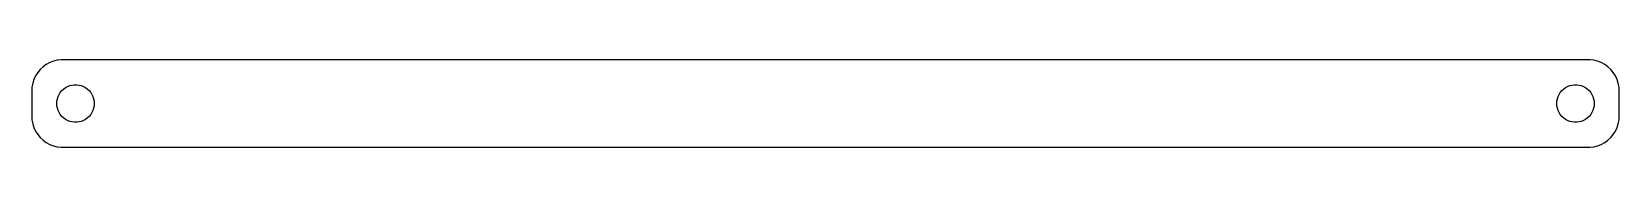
# Model space of a CAD drawing. Header units: metres. Extents: x -127 to 127, y 17 to 31.
import ezdxf

# ---------------------------------------------------------------- set-up
doc = ezdxf.new("R2010")
doc.units = ezdxf.units.M

msp = doc.modelspace()

# ---------------------------------------------------------------- linework, layer by layer
for p, q in [((-124.129, 30.5241), (-124.679, 30.2216)), ((-123.545, 30.7553), (-124.129, 30.5241)), ((-122.937, 30.9114), (-123.545, 30.7553)), ((-122.314, 30.9901), (-122.937, 30.9114)), ((122.314, 30.9901), (-122.314, 30.9901)), ((122.937, 30.9114), (122.314, 30.9901)), ((123.545, 30.7553), (122.937, 30.9114)), ((124.129, 30.5241), (123.545, 30.7553)), ((124.679, 30.2216), (124.129, 30.5241)), ((-126.382, 28.4088), (-126.649, 27.8406)), ((-126.045, 28.9389), (-126.382, 28.4088)), ((-125.645, 29.4227), (-126.045, 28.9389)), ((-125.187, 29.8526), (-125.645, 29.4227)), ((-124.679, 30.2216), (-125.187, 29.8526)), ((125.187, 29.8526), (124.679, 30.2216)), ((125.645, 29.4227), (125.187, 29.8526)), ((126.045, 28.9389), (125.645, 29.4227)), ((126.382, 28.4088), (126.045, 28.9389)), ((126.649, 27.8406), (126.382, 28.4088)), ((-126.961, 26.6267), (-127, 26)), ((-127, 26), (-127, 22)), ((-126.843, 27.2434), (-126.961, 26.6267)), ((-126.649, 27.8406), (-126.843, 27.2434)), ((-122.789, 25.1044), (-122.629, 25.4453)), ((-122.629, 25.4453), (-122.427, 25.7634)), ((-122.427, 25.7634), (-122.187, 26.0536)), ((-122.187, 26.0536), (-121.912, 26.3115)), ((-121.912, 26.3115), (-121.607, 26.533)), ((-121.607, 26.533), (-121.277, 26.7145)), ((-121.277, 26.7145), (-120.927, 26.8532)), ((-120.927, 26.8532), (-120.562, 26.9469)), ((-120.562, 26.9469), (-120.188, 26.9941)), ((-120.188, 26.9941), (-119.812, 26.9941)), ((-119.812, 26.9941), (-119.438, 26.9469)), ((-119.438, 26.9469), (-119.073, 26.8532)), ((-119.073, 26.8532), (-118.723, 26.7145)), ((-118.723, 26.7145), (-118.393, 26.533)), ((-118.393, 26.533), (-118.088, 26.3115)), ((-118.088, 26.3115), (-117.813, 26.0536)), ((-117.813, 26.0536), (-117.573, 25.7634)), ((-117.573, 25.7634), (-117.371, 25.4453)), ((-117.371, 25.4453), (-117.211, 25.1044)), ((117.211, 25.1044), (117.371, 25.4453)), ((117.371, 25.4453), (117.573, 25.7634)), ((117.573, 25.7634), (117.813, 26.0536)), ((117.813, 26.0536), (118.088, 26.3115)), ((118.088, 26.3115), (118.393, 26.533)), ((118.393, 26.533), (118.723, 26.7145)), ((118.723, 26.7145), (119.073, 26.8532)), ((119.073, 26.8532), (119.438, 26.9469)), ((119.438, 26.9469), (119.812, 26.9941)), ((119.812, 26.9941), (120.188, 26.9941)), ((120.188, 26.9941), (120.562, 26.9469)), ((120.562, 26.9469), (120.927, 26.8532)), ((120.927, 26.8532), (121.277, 26.7145)), ((121.277, 26.7145), (121.607, 26.533)), ((121.607, 26.533), (121.912, 26.3115)), ((121.912, 26.3115), (122.187, 26.0536)), ((122.187, 26.0536), (122.427, 25.7634)), ((122.427, 25.7634), (122.629, 25.4453)), ((122.629, 25.4453), (122.789, 25.1044)), ((126.843, 27.2434), (126.649, 27.8406)), ((126.961, 26.6267), (126.843, 27.2434)), ((127, 26), (126.961, 26.6267)), ((127, 22), (127, 26)), ((-123, 24), (-122.976, 24.376)), ((-122.976, 23.624), (-123, 24)), ((-122.976, 24.376), (-122.906, 24.7461)), ((-122.906, 23.2539), (-122.976, 23.624)), ((-122.906, 24.7461), (-122.789, 25.1044)), ((-122.789, 22.8956), (-122.906, 23.2539)), ((-122.629, 22.5547), (-122.789, 22.8956)), ((-117.211, 22.8956), (-117.371, 22.5547)), ((-117.211, 25.1044), (-117.094, 24.7461)), ((-117.094, 23.2539), (-117.211, 22.8956)), ((-117.094, 24.7461), (-117.024, 24.376)), ((-117.024, 23.624), (-117.094, 23.2539)), ((-117.024, 24.376), (-117, 24)), ((-117, 24), (-117.024, 23.624)), ((117, 24), (117.024, 24.376)), ((117.024, 23.624), (117, 24)), ((117.024, 24.376), (117.094, 24.7461)), ((117.094, 23.2539), (117.024, 23.624)), ((117.094, 24.7461), (117.211, 25.1044)), ((117.211, 22.8956), (117.094, 23.2539)), ((117.371, 22.5547), (117.211, 22.8956)), ((122.789, 22.8956), (122.629, 22.5547)), ((122.789, 25.1044), (122.906, 24.7461)), ((122.906, 23.2539), (122.789, 22.8956)), ((122.906, 24.7461), (122.976, 24.376)), ((122.976, 23.624), (122.906, 23.2539)), ((122.976, 24.376), (123, 24)), ((123, 24), (122.976, 23.624)), ((-127, 22), (-126.961, 21.3733)), ((-126.961, 21.3733), (-126.843, 20.7566)), ((-126.843, 20.7566), (-126.649, 20.1594)), ((-122.427, 22.2366), (-122.629, 22.5547)), ((-122.187, 21.9464), (-122.427, 22.2366)), ((-121.912, 21.6885), (-122.187, 21.9464)), ((-121.607, 21.467), (-121.912, 21.6885)), ((-121.277, 21.2855), (-121.607, 21.467)), ((-120.927, 21.1468), (-121.277, 21.2855)), ((-120.562, 21.0531), (-120.927, 21.1468)), ((-120.188, 21.0059), (-120.562, 21.0531)), ((-119.812, 21.0059), (-120.188, 21.0059)), ((-119.438, 21.0531), (-119.812, 21.0059)), ((-119.073, 21.1468), (-119.438, 21.0531)), ((-118.723, 21.2855), (-119.073, 21.1468)), ((-118.393, 21.467), (-118.723, 21.2855)), ((-118.088, 21.6885), (-118.393, 21.467)), ((-117.813, 21.9464), (-118.088, 21.6885)), ((-117.573, 22.2366), (-117.813, 21.9464)), ((-117.371, 22.5547), (-117.573, 22.2366)), ((117.573, 22.2366), (117.371, 22.5547)), ((117.813, 21.9464), (117.573, 22.2366)), ((118.088, 21.6885), (117.813, 21.9464)), ((118.393, 21.467), (118.088, 21.6885)), ((118.723, 21.2855), (118.393, 21.467)), ((119.073, 21.1468), (118.723, 21.2855)), ((119.438, 21.0531), (119.073, 21.1468)), ((119.812, 21.0059), (119.438, 21.0531)), ((120.188, 21.0059), (119.812, 21.0059)), ((120.562, 21.0531), (120.188, 21.0059)), ((120.927, 21.1468), (120.562, 21.0531)), ((121.277, 21.2855), (120.927, 21.1468)), ((121.607, 21.467), (121.277, 21.2855)), ((121.912, 21.6885), (121.607, 21.467)), ((122.187, 21.9464), (121.912, 21.6885)), ((122.427, 22.2366), (122.187, 21.9464)), ((122.629, 22.5547), (122.427, 22.2366)), ((126.649, 20.1594), (126.843, 20.7566)), ((126.843, 20.7566), (126.961, 21.3733)), ((126.961, 21.3733), (127, 22)), ((-126.649, 20.1594), (-126.382, 19.5912)), ((-126.382, 19.5912), (-126.045, 19.0611)), ((-126.045, 19.0611), (-125.645, 18.5773)), ((-125.645, 18.5773), (-125.187, 18.1474)), ((-125.187, 18.1474), (-124.679, 17.7784)), ((124.679, 17.7784), (125.187, 18.1474)), ((125.187, 18.1474), (125.645, 18.5773)), ((125.645, 18.5773), (126.045, 19.0611)), ((126.045, 19.0611), (126.382, 19.5912)), ((126.382, 19.5912), (126.649, 20.1594)), ((-124.679, 17.7784), (-124.129, 17.4759)), ((-124.129, 17.4759), (-123.545, 17.2447)), ((-123.545, 17.2447), (-122.937, 17.0886)), ((-122.937, 17.0886), (-122.314, 17.0099)), ((-122.314, 17.0099), (122.314, 17.0099)), ((122.314, 17.0099), (122.937, 17.0886)), ((122.937, 17.0886), (123.545, 17.2447)), ((123.545, 17.2447), (124.129, 17.4759)), ((124.129, 17.4759), (124.679, 17.7784))]:
    msp.add_line(p, q)

doc.saveas('drawing.dxf')
